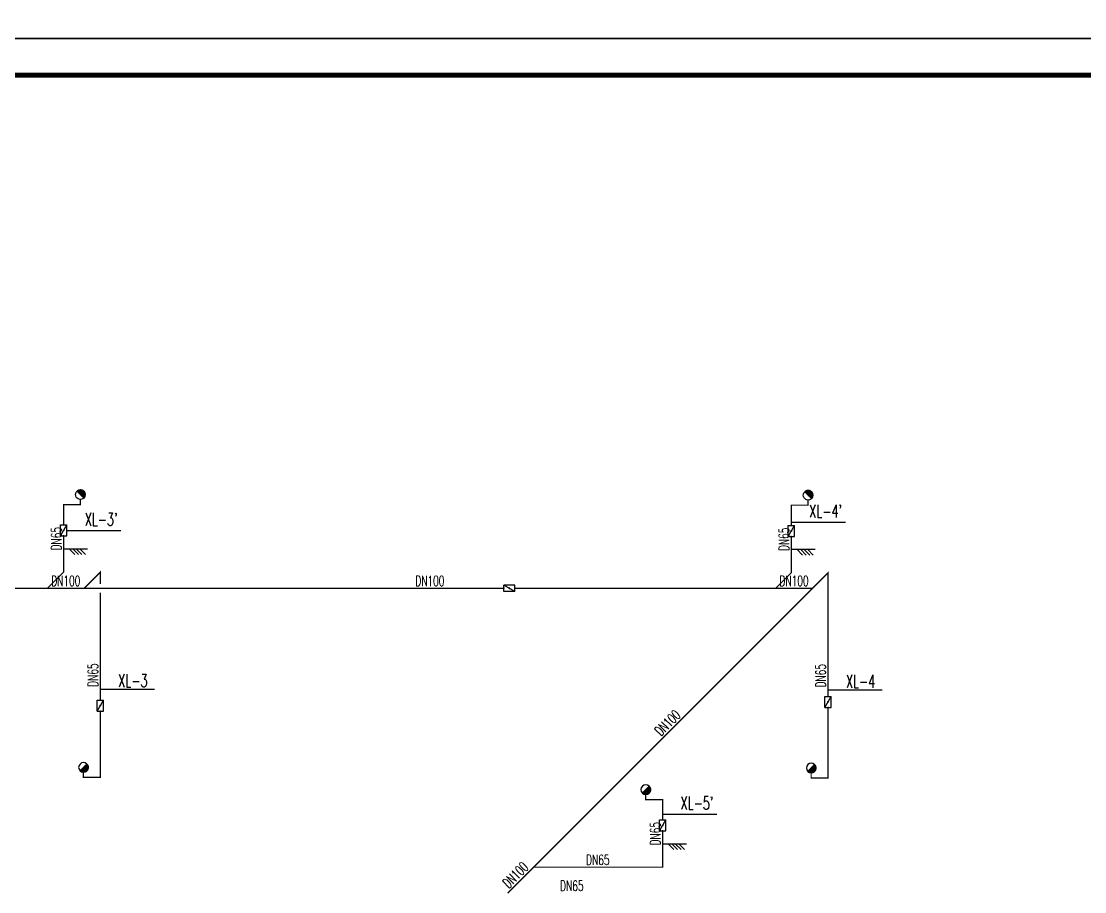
# Model space of a CAD drawing. Extents: x -173215 to 463891, y -864580 to -620646.
# Drawn here: x 65929 to 94875, y -777593 to -753906 of the extents above; entities that cross this region are included whole.
import ezdxf

# ---------------------------------------------------------------- set-up
doc = ezdxf.new("R2010")
doc.units = 0
doc.header["$LTSCALE"] = 500
doc.header["$MEASUREMENT"] = 0
doc.layers.get('0').update_dxf_attribs({"linetype": 'CONTINUOUS'})
for name, color, linetype in [('EQUIP_消防', 7, 'CONTINUOUS'), ('EQUIP_阀门', 7, 'CONTINUOUS'), ('PIPE-消防', 1, 'TG_X'), ('TWT_TEXT', 7, 'CONTINUOUS'), ('WALL', 6, 'CONTINUOUS'), ('图框', 4, 'CONTINUOUS'), ('彩钢板', 253, 'CONTINUOUS')]:
    doc.layers.add(name, color=color, linetype=linetype)
doc.styles.add('_TWT_PIPEDN', font='SIMPLEX', dxfattribs={"width": 0.8, "height": 2.8, "bigfont": 'HZTXT'})
doc.styles.get("Standard").update_dxf_attribs({"font": 'GBENOR', "bigfont": 'GBCBIG'})
doc.styles.add('TG_LINETYPE', font='SIMPLEX', dxfattribs={"width": 0.8, "height": 2.8, "bigfont": 'HZTXT'})
doc.linetypes.add('TG_X', pattern='A,2,-0.3,["X",TG_LINETYPE,S=0.1,R=0,X=-0.23,Y=-0.15],0', length=2.3)

# ---------------------------------------------------------------- blocks, each defined once
blk = doc.blocks.new('sdf')
at = {"layer": '彩钢板'}
for p, q in [((21627, -784908), (22280, -784908)), ((21777, -784908), (21933, -785064)), ((21875, -784908), (22031, -785064)), ((21972, -784908), (22128, -785064)), ((22069, -784908), (22225, -785064))]:
    blk.add_line(p, q, dxfattribs=at)
blk = doc.blocks.new('$ATTACHMENT$00000086')
at = {"color": 0}
for p, q in [((-5, 5, 0), (-131, 5, 0)), ((-15, 15, 0), (-130, 15, 0)), ((-130, -10, 0), (-130, 10, 0)), ((-10, 10, 0), (-130, 10, 0)), ((-21, 21, 0), (-129, 21, 0)), ((-26, 26, 0), (-128, 26, 0)), ((-31, 31, 0), (-127, 31, 0)), ((-36, 36, 0), (-126, 36, 0)), ((-125, -38, 0), (-125, 38, 0)), ((-42, 42, 0), (-124, 42, 0)), ((-47, 47, 0), (-122, 47, 0)), ((-120, -52, 0), (-120, 52, 0)), ((-52, 52, 0), (-120, 52, 0)), ((-57, 57, 0), (-118, 57, 0)), ((-115, -63, 0), (-115, 63, 0)), ((-63, 63, 0), (-115, 63, 0)), ((-68, 68, 0), (-112, 68, 0)), ((-109, -72, 0), (-109, 72, 0)), ((-73, 73, 0), (-108, 73, 0)), ((-78, 78, 0), (-105, 78, 0)), ((-104, -79, 0), (-104, 79, 0)), ((-84, 84, 0), (-101, 84, 0)), ((-99, -86, 0), (-99, 86, 0)), ((-89, 89, 0), (-96, 89, 0)), ((-94, -91, 0), (-94, 91, 0)), ((-88, -96, 0), (-88, 88, 0)), ((-83, -101, 0), (-83, 83, 0)), ((-78, -105, 0), (-78, 78, 0)), ((-73, -109, 0), (-73, 73, 0)), ((-67, -112, 0), (-67, 67, 0)), ((-62, -115, 0), (-62, 62, 0)), ((-57, -118, 0), (-57, 57, 0)), ((-52, -120, 0), (-52, 52, 0)), ((-46, -122, 0), (-46, 46, 0)), ((-41, -124, 0), (-41, 41, 0)), ((-36, -126, 0), (-36, 36, 0)), ((-31, -127, 0), (-31, 31, 0)), ((-25, -128, 0), (-25, 25, 0)), ((-20, -129, 0), (-20, 20, 0)), ((-15, -130, 0), (-15, 15, 0)), ((-10, -130, 0), (-10, 10, 0)), ((-4, -131, 0), (-4, 4, 0)), ((0, 0, 0), (-131, 0, 0)), ((6, -6, 0), (-131, -6, 0)), ((11, -11, 0), (-130, -11, 0)), ((16, -16, 0), (-130, -16, 0)), ((21, -21, 0), (-129, -21, 0)), ((27, -27, 0), (-128, -27, 0)), ((32, -32, 0), (-127, -32, 0)), ((37, -37, 0), (-125, -37, 0)), ((42, -42, 0), (-124, -42, 0)), ((48, -48, 0), (-122, -48, 0)), ((53, -53, 0), (-120, -53, 0)), ((58, -58, 0), (-117, -58, 0)), ((63, -63, 0), (-114, -63, 0)), ((69, -69, 0), (-111, -69, 0)), ((74, -74, 0), (-108, -74, 0)), ((79, -79, 0), (-104, -79, 0)), ((84, -84, 0), (-100, -84, 0)), ((90, -90, 0), (-95, -90, 0)), ((90, -95, 0), (-90, -95, 0)), ((84, -100, 0), (-84, -100, 0)), ((77, -105, 0), (-77, -105, 0)), ((70, -111, 0), (-70, -111, 0)), ((60, -116, 0), (-60, -116, 0)), ((49, -121, 0), (-49, -121, 0)), ((33, -126, 0), (-33, -126, 0)), ((1, -131, 0), (1, -1, 0)), ((6, -131, 0), (6, -6, 0)), ((11, -130, 0), (11, -11, 0)), ((17, -130, 0), (17, -17, 0)), ((22, -129, 0), (22, -22, 0)), ((27, -128, 0), (27, -27, 0)), ((32, -127, 0), (32, -32, 0)), ((38, -125, 0), (38, -38, 0)), ((43, -124, 0), (43, -43, 0)), ((48, -122, 0), (48, -48, 0)), ((53, -119, 0), (53, -53, 0)), ((59, -117, 0), (59, -59, 0)), ((64, -114, 0), (64, -64, 0)), ((69, -111, 0), (69, -69, 0)), ((74, -108, 0), (74, -74, 0)), ((80, -104, 0), (80, -80, 0)), ((85, -99, 0), (85, -85, 0)), ((90, -95, 0), (90, -90, 0))]:
    blk.add_line(p, q, dxfattribs=at)
blk.add_line((92, -92, 0), (-92, 92, 0))
for start, end in [(135, 315), (315, 135)]:
    blk.add_arc((0, 0, 0), 131, start, end)
blk = doc.blocks.new('$VALVE$00000316')
for p, q in [((-125, 72), (125, -72)), ((-125, 72), (-125, -72)), ((-125, 72), (125, 72)), ((125, 72), (125, -72)), ((-125, -72), (125, -72))]:
    blk.add_line(p, q)
at = {"const_width": 21.1}
blk.add_lwpolyline([(-11, 0, 1), (11, 0, 1)], format="xyb", close=True, dxfattribs=at)
for p in [(-125, 0), (125, 0)]:
    blk.add_point(p)
at = {"color": 7, "flags": 9}
for tag in ['XSIZE', 'YSIZE']:
    blk.add_attdef(tag, (0, 0), '', height=0.5, dxfattribs=at)
blk = doc.blocks.new('jhyfty')
at = {"layer": '图框'}
blk.add_lwpolyline([(650751, 105710), (776851, 105710), (776851, 165110), (650751, 165110)], close=True, dxfattribs=at)
at = {"layer": '图框', "const_width": 140}
blk.add_lwpolyline([(653251, 164110), (775851, 164110), (775851, 106710), (653251, 106710)], close=True, dxfattribs=at)

msp = doc.modelspace()

# ---------------------------------------------------------------- hatches: boundary and pattern name
at = {"layer": 'PIPE-消防', "linetype": 'TG_X'}
for points in [[(67081.4, -767057.7), (67063.9, -767057.7), (67063.9, -767040.2)], [(67081.4, -767057.7), (67081.4, -767040.2), (67063.9, -767040.2)], [(67540.2, -767057.7), (67540.2, -767075.2), (67557.7, -767075.2)], [(67540.2, -767057.7), (67557.7, -767057.7), (67557.7, -767075.2)], [(86888.2, -767073.9), (86870.7, -767073.9), (86870.7, -767056.4)], [(86888.2, -767073.9), (86888.2, -767056.4), (86870.7, -767056.4)], [(87347, -767073.9), (87347, -767091.4), (87364.5, -767091.4)], [(87347, -767073.9), (87364.5, -767073.9), (87364.5, -767091.4)], [(67081.4, -768896.5), (67093.7, -768908.9), (67098.9, -768903.8)], [(67081.4, -768896.5), (67098.9, -768896.5), (67098.9, -768903.8)], [(68081.4, -768896.5), (68069, -768884.2), (68098.9, -768854.3)], [(68081.4, -768896.5), (68098.9, -768896.5), (68098.9, -768854.3)], [(86888.2, -768912.7), (86900.6, -768925.2), (86905.7, -768920)], [(86888.2, -768912.7), (86905.7, -768912.7), (86905.7, -768920)], [(87888.2, -768912.7), (87875.9, -768900.4), (87905.7, -768870.5)], [(87888.2, -768912.7), (87905.7, -768912.7), (87905.7, -768870.5)], [(67622.6, -774482.1), (67622.6, -774499.6), (67605.1, -774499.6)], [(67622.6, -774482.1), (67605.1, -774482.1), (67605.1, -774499.6)], [(68081.4, -774482.1), (68081.4, -774499.6), (68098.9, -774499.6)], [(68081.4, -774482.1), (68098.9, -774482.1), (68098.9, -774499.6)], [(87429.4, -774498.4), (87429.4, -774515.9), (87411.9, -774515.9)], [(87429.4, -774498.4), (87411.9, -774498.4), (87411.9, -774515.9)], [(87888.2, -774498.4), (87888.2, -774515.9), (87905.7, -774515.9)], [(87888.2, -774498.4), (87905.7, -774498.4), (87905.7, -774515.9)], [(82927.9, -775085.4), (82927.9, -775102.9), (82910.4, -775102.9)], [(82927.9, -775085.4), (82910.4, -775085.4), (82910.4, -775102.9)], [(83386.7, -775085.4), (83404.2, -775085.4), (83404.2, -775067.9)], [(83386.7, -775085.4), (83386.7, -775067.9), (83404.2, -775067.9)], [(83386.7, -776924.3), (83386.7, -776941.8), (83404.2, -776941.8)], [(83386.7, -776924.3), (83404.2, -776924.3), (83404.2, -776941.8)]]:
    msp.add_hatch(color=256, dxfattribs=at).paths.add_polyline_path(points)

# ---------------------------------------------------------------- linework, layer by layer
at = {"layer": 'PIPE-消防', "linetype": 'TG_X', "const_width": 35}
for points in [[(67081.4, -767610.6), (67081.4, -767057.7)], [(67540.2, -767057.7), (67081.4, -767057.7)], [(67540.2, -767057.7), (67540.2, -766917.1)], [(86888.2, -767626.9), (86888.2, -767073.9)], [(87347, -767073.9), (86888.2, -767073.9)], [(87347, -767073.9), (87347, -766933.3)], [(67081.4, -768896.5), (67081.4, -767910.2)], [(86888.2, -768912.7), (86888.2, -767926.4)], [(66643, -769334.9), (67081.4, -768896.5)], [(67643, -769334.9), (68081.4, -768896.5)], [(68081.4, -769217.4), (68081.4, -768896.5)], [(86463.7, -769334.9), (86888.2, -768912.7)], [(87466, -769334.9), (87888.2, -768912.7)], [(87888.2, -772276.9), (87888.2, -768912.7)], [(50667.9, -769334.9), (66643, -769334.9)], [(66643, -769334.9), (67643, -769334.9)], [(67643, -769334.9), (79062.3, -769334.9)], [(79361.9, -769334.9), (86463.7, -769334.9)], [(79876.7, -776924.3), (87449.8, -769351.2)], [(86463.7, -769334.9), (87466, -769334.9)], [(87449.8, -769351.2), (87466, -769334.9)], [(68081.4, -772376.1), (68081.4, -769452.4)], [(87888.2, -774498.4), (87888.2, -772576.5)], [(68081.4, -774482.1), (68081.4, -772675.7)], [(67622.6, -774482.1), (67622.6, -774341.6)], [(67622.6, -774482.1), (68081.4, -774482.1)], [(87429.4, -774498.4), (87429.4, -774357.8)], [(87429.4, -774498.4), (87888.2, -774498.4)], [(82927.9, -775085.4), (82927.9, -774944.8)], [(82927.9, -775085.4), (83386.7, -775085.4)], [(83386.7, -775638.4), (83386.7, -775085.4)], [(83386.7, -776924.3), (83386.7, -775938)], [(79169.6, -777631.4), (79876.7, -776924.3)], [(79876.7, -776924.3), (83386.7, -776924.3)]]:
    msp.add_lwpolyline(points, dxfattribs=at)
at = {"layer": '彩钢板', "color": 0}
for p, q in [((86888.2, -767536), (88364.1, -767536)), ((67167.8, -767760.4), (68643.7, -767760.4)), ((68081.4, -772083.2), (69557.2, -772083.2)), ((87888.2, -772099.4), (89364.1, -772099.4)), ((83386.7, -775481.1), (84862.6, -775481.1))]:
    msp.add_line(p, q, dxfattribs=at)

# ---------------------------------------------------------------- block references
at = {"layer": 'EQUIP_消防', "xscale": -1, "rotation": 90}
for p in [(67540.2, -766786.3), (87347, -766802.5)]:
    msp.add_blockref('$ATTACHMENT$00000086', p, dxfattribs=at)
at = {"layer": 'EQUIP_消防', "rotation": 90}
for p in [(67622.6, -774210.8), (87429.4, -774227), (82927.9, -774814.1)]:
    msp.add_blockref('$ATTACHMENT$00000086', p, dxfattribs=at)
at = {"layer": 'EQUIP_阀门', "zscale": 1.2}
for p, xscale, yscale, rotation in [((67081.4, -767760.4), 1.2, 1.2, 90), ((86888.2, -767776.6), 1.2, 1.2, 90), ((79212.1, -769334.9), 1.199999999953434, 1.199999999953434, 180), ((87888.2, -772426.7), 1.2, 1.2, 90), ((68081.4, -772525.9), 1.2, 1.2, 90), ((83386.7, -775788.2), 1.2, 1.2, 90)]:
    msp.add_blockref('$VALVE$00000316', p, dxfattribs=dict(at, xscale=xscale, yscale=yscale, rotation=rotation))
at = {"layer": 'WALL'}
for p in [(-646297.1, -860081.2), (-646297.1, -919481.2)]:
    msp.add_blockref('jhyfty', p, dxfattribs=at)
at = {"layer": '彩钢板'}
for p in [(45454.2, 16650.4), (65261.1, 16634.2), (61759.6, 8622.7)]:
    msp.add_blockref('sdf', p, dxfattribs=at)

# ---------------------------------------------------------------- texts
at = {"layer": 'TWT_TEXT', "style": '_TWT_PIPEDN', "width": 0.64}
for s, p in [("XL-4'", (87376.2, -767410.3)), ("XL-3'", (67655.8, -767634.8)), ('XL-3', (68569.3, -772024.1)), ('XL-4', (88376.2, -772040.4)), ("XL-5'", (83874.7, -775355.4))]:
    msp.add_text(s, height=350, dxfattribs=at).set_placement(p)
at = {"layer": 'TWT_TEXT', "linetype": 'TG_X', "style": '_TWT_PIPEDN', "width": 0.64}
for s, rotation, p in [('DN65', 90, (67021.4, -768305.6)), ('DN65', 90, (86828.2, -768321.8)), ('DN65', 90, (68021.4, -772017.9)), ('DN65', 90, (87828.2, -772034.1)), ('DN100', 45, (83340.3, -773375.9)), ('DN65', 90, (83326.7, -776333.4)), ('DN100', 45, (79200.2, -777516))]:
    msp.add_text(s, height=280, rotation=rotation, dxfattribs=at).set_placement(p)
for s, p in [('DN100', (66746.2, -769274.9)), ('DN100', (76656.5, -769274.9)), ('DN100', (86568.1, -769274.9)), ('DN65', (81303.2, -776864.3)), ('DN65', (80596.1, -777571.4))]:
    msp.add_text(s, height=280, dxfattribs=at).set_placement(p)

doc.saveas('drawing.dxf')
